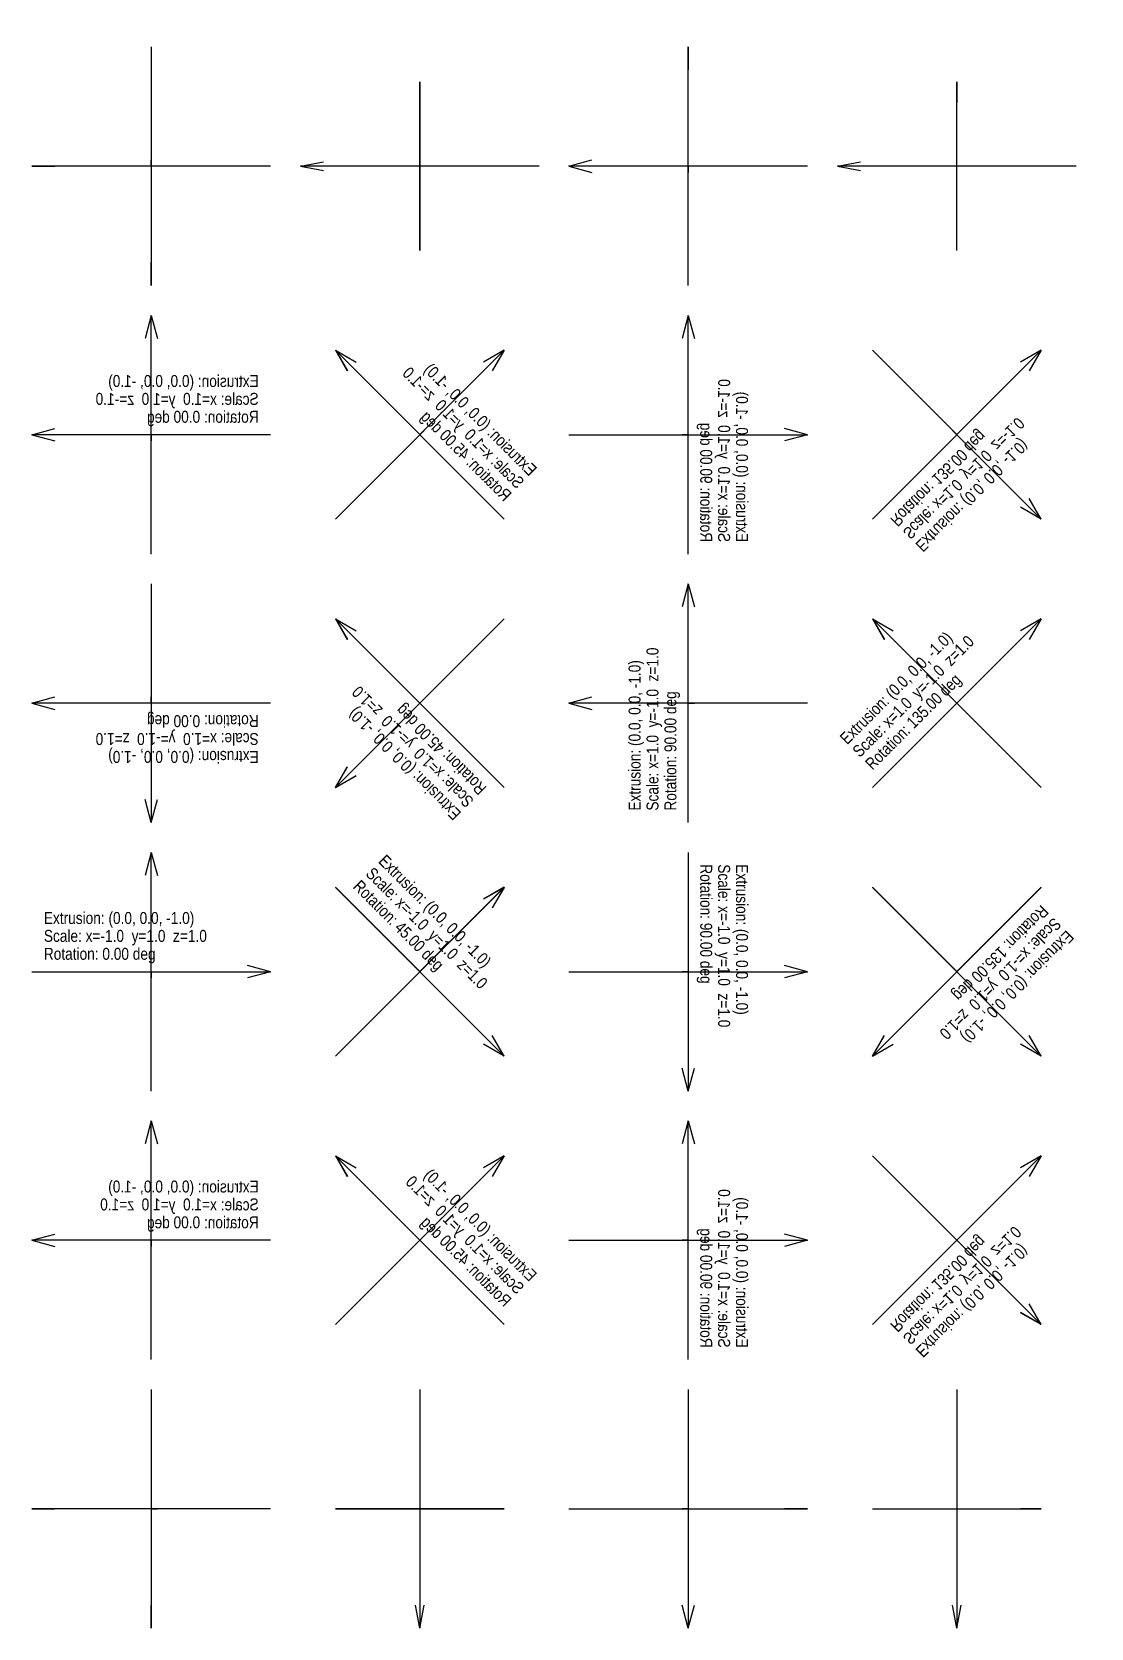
# Model space of a CAD drawing. Header units: metres. Extents: x -2 to 34, y -3 to 106.
# Drawn here: x -2 to 15.75, y 47.5 to 74.25 of the extents above; entities that cross this region are included whole.
import ezdxf

# ---------------------------------------------------------------- set-up
doc = ezdxf.new("R2010")
doc.units = ezdxf.units.M
for name, color, linetype in [('ARROWS', 7, 'Continuous'), ('CONFIG', 7, 'Continuous'), ('EXPLODE', 7, 'Continuous')]:
    doc.layers.add(name, color=color, linetype=linetype)
doc.styles.add('CONFIG', font='OpenSansCondensed-Light.ttf')

# ---------------------------------------------------------------- blocks, each defined once
blk = doc.blocks.new('BASE')
at = {"layer": 'ARROWS', "color": 3}
for p, q in [((0, 2), (-0.104, 1.614)), ((0, -2), (0, 2)), ((0, 2), (0.104, 1.614))]:
    blk.add_line(p, q, dxfattribs=at)
at = {"layer": 'ARROWS', "color": 1}
for p, q in [((-2, 0), (2, 0)), ((2, 0), (1.614, 0.104)), ((2, 0), (1.614, -0.104))]:
    blk.add_line(p, q, dxfattribs=at)
at = {"layer": 'ARROWS', "color": 5}
for p, q in [((0, 0, 2), (0, 0.104, 1.614)), ((0, 0, -2), (0, 0, 2)), ((0, 0, 2), (0, -0.104, 1.614))]:
    blk.add_line(p, q, dxfattribs=at)
at = {"style": 'CONFIG'}
for tag, p in [('EXTRUSION', (-1.8, 0.8)), ('SCALE', (-1.8, 0.5)), ('ROTATION', (-1.8, 0.2))]:
    blk.add_attdef(tag, p, '', height=0.2, dxfattribs=at)

msp = doc.modelspace()

# ---------------------------------------------------------------- linework, layer by layer
at = {"layer": 'EXPLODE', "color": 6}
for p, q in [((0, 74), (0, 70)), ((9, 70), (9, 74)), ((9, 74), (9, 73.614, -0.104)), ((9, 74), (9, 73.614, 0.104)), ((4.5, 73.414, -1.414), (4.5, 70.586, 1.414)), ((4.5, 70.586, -1.414), (4.5, 73.414, 1.414)), ((4.5, 73.414, 1.414), (4.5, 73.214, 1.068)), ((4.5, 73.414, 1.414), (4.5, 73.068, 1.214)), ((13.5, 70.586, -1.414), (13.5, 73.414, 1.414)), ((13.5, 73.414, 1.414), (13.5, 73.214, 1.068)), ((13.5, 73.414, 1.414), (13.5, 73.068, 1.214)), ((13.5, 70.586, 1.414), (13.5, 73.414, -1.414)), ((13.5, 73.414, -1.414), (13.5, 73.068, -1.214)), ((13.5, 73.414, -1.414), (13.5, 73.214, -1.068)), ((2, 72), (-2, 72)), ((-2, 72), (-1.614, 72, 0.104)), ((-2, 72), (-1.614, 72, -0.104)), ((0, 72, 2), (0, 72.104, 1.614)), ((0, 72, -2), (0, 72, 2)), ((0, 72, 2), (0, 71.896, 1.614)), ((2.5, 72), (2.886, 72.073, 0.073)), ((6.5, 72), (2.5, 72)), ((2.5, 72), (2.886, 71.927, -0.073)), ((7, 72), (7.386, 72.104)), ((11, 72), (7, 72)), ((7, 72), (7.386, 71.896)), ((9, 72, 2), (9, 72.104, 1.614)), ((9, 72, -2), (9, 72, 2)), ((9, 72, 2), (9, 71.896, 1.614)), ((11.5, 72), (11.886, 72.073, -0.073)), ((15.5, 72), (11.5, 72)), ((11.5, 72), (11.886, 71.927, 0.073)), ((4.5, 70.586, 1.414), (4.5, 70.932, 1.214)), ((4.5, 70.586, 1.414), (4.5, 70.786, 1.068)), ((0, 70), (0, 70.386, 0.104)), ((0, 70), (0, 70.386, -0.104)), ((0, 69.5), (-0.104, 69.114)), ((0, 65.5), (0, 69.5)), ((0, 69.5), (0.104, 69.114)), ((9, 69.5), (8.896, 69.114)), ((9, 65.5), (9, 69.5)), ((9, 69.5), (9.104, 69.114)), ((5.914, 66.086), (3.086, 68.914)), ((3.086, 68.914), (3.432, 68.714)), ((3.086, 68.914), (3.286, 68.568)), ((3.086, 66.086), (5.914, 68.914)), ((5.914, 68.914), (5.568, 68.714)), ((5.914, 68.914), (5.714, 68.568)), ((12.086, 66.086), (14.914, 68.914)), ((12.086, 68.914), (14.914, 66.086)), ((14.914, 68.914), (14.568, 68.714)), ((14.914, 68.914), (14.714, 68.568)), ((-2, 67.5), (-1.614, 67.604)), ((2, 67.5), (-2, 67.5)), ((-2, 67.5), (-1.614, 67.396)), ((0, 67.5, 2), (0, 67.604, 1.614)), ((0, 67.5, -2), (0, 67.5, 2)), ((0, 67.5, 2), (0, 67.396, 1.614)), ((4.5, 67.5, 2), (4.427, 67.427, 1.614)), ((4.5, 67.5, 2), (4.573, 67.573, 1.614)), ((4.5, 67.5, -2), (4.5, 67.5, 2)), ((7, 67.5), (11, 67.5)), ((9, 67.5, 2), (8.896, 67.5, 1.614)), ((9, 67.5, -2), (9, 67.5, 2)), ((9, 67.5, 2), (9.104, 67.5, 1.614)), ((11, 67.5), (10.614, 67.604)), ((11, 67.5), (10.614, 67.396)), ((13.5, 67.5, 2), (13.427, 67.573, 1.614)), ((13.5, 67.5, -2), (13.5, 67.5, 2)), ((13.5, 67.5, 2), (13.573, 67.427, 1.614)), ((14.914, 66.086), (14.714, 66.432)), ((14.914, 66.086), (14.568, 66.286)), ((0, 65), (0, 61)), ((9, 65), (8.896, 64.614)), ((9, 61), (9, 65)), ((9, 65), (9.104, 64.614)), ((5.914, 61.586), (3.086, 64.414)), ((3.086, 64.414), (3.286, 64.068)), ((3.086, 64.414), (3.432, 64.214)), ((5.914, 64.414), (3.086, 61.586)), ((12.086, 61.586), (14.914, 64.414)), ((14.914, 61.586), (12.086, 64.414)), ((12.086, 64.414), (12.286, 64.068)), ((12.086, 64.414), (12.432, 64.214)), ((14.914, 64.414), (14.568, 64.214)), ((14.914, 64.414), (14.714, 64.068)), ((-2, 63), (-1.614, 63.104)), ((2, 63), (-2, 63)), ((-2, 63), (-1.614, 62.896)), ((0, 63, -2), (0, 63.104, -1.614)), ((0, 63, 2), (0, 63, -2)), ((0, 63, -2), (0, 62.896, -1.614)), ((4.5, 63, -2), (4.427, 62.927, -1.614)), ((4.5, 63, -2), (4.573, 63.073, -1.614)), ((4.5, 63, 2), (4.5, 63, -2)), ((7, 63), (7.386, 63.104)), ((11, 63), (7, 63)), ((7, 63), (7.386, 62.896)), ((9, 63, -2), (8.896, 63, -1.614)), ((9, 63, 2), (9, 63, -2)), ((9, 63, -2), (9.104, 63, -1.614)), ((13.5, 63, -2), (13.427, 63.073, -1.614)), ((13.5, 63, 2), (13.5, 63, -2)), ((13.5, 63, -2), (13.573, 62.927, -1.614)), ((3.086, 61.586), (3.286, 61.932)), ((3.086, 61.586), (3.432, 61.786)), ((0, 61), (-0.104, 61.386)), ((0, 61), (0.104, 61.386)), ((0, 60.5), (-0.104, 60.114)), ((0, 56.5), (0, 60.5)), ((0, 60.5), (0.104, 60.114)), ((9, 60.5), (9, 56.5)), ((3.086, 59.914), (5.914, 57.086)), ((3.086, 57.086), (5.914, 59.914)), ((5.914, 59.914), (5.568, 59.714)), ((5.914, 59.914), (5.714, 59.568)), ((14.914, 59.914), (12.086, 57.086)), ((12.086, 59.914), (14.914, 57.086)), ((0, 58.5, -2), (0, 58.604, -1.614)), ((2, 58.5), (1.614, 58.604)), ((11, 58.5), (10.614, 58.604)), ((-2, 58.5), (2, 58.5)), ((0, 58.5, 2), (0, 58.5, -2)), ((0, 58.5, -2), (0, 58.396, -1.614)), ((2, 58.5), (1.614, 58.396)), ((4.5, 58.5, -2), (4.427, 58.427, -1.614)), ((4.5, 58.5, -2), (4.573, 58.573, -1.614)), ((4.5, 58.5, 2), (4.5, 58.5, -2)), ((7, 58.5), (11, 58.5)), ((9, 58.5, -2), (8.896, 58.5, -1.614)), ((9, 58.5, 2), (9, 58.5, -2)), ((9, 58.5, -2), (9.104, 58.5, -1.614)), ((11, 58.5), (10.614, 58.396)), ((13.5, 58.5, -2), (13.427, 58.573, -1.614)), ((13.5, 58.5, 2), (13.5, 58.5, -2)), ((13.5, 58.5, -2), (13.573, 58.427, -1.614)), ((5.914, 57.086), (5.568, 57.286)), ((5.914, 57.086), (5.714, 57.432)), ((12.086, 57.086), (12.286, 57.432)), ((12.086, 57.086), (12.432, 57.286)), ((14.914, 57.086), (14.568, 57.286)), ((14.914, 57.086), (14.714, 57.432)), ((9, 56.5), (8.896, 56.886)), ((9, 56.5), (9.104, 56.886)), ((0, 56), (-0.104, 55.614)), ((0, 52), (0, 56)), ((0, 56), (0.104, 55.614)), ((9, 56), (8.896, 55.614)), ((9, 52), (9, 56)), ((9, 56), (9.104, 55.614)), ((5.914, 52.586), (3.086, 55.414)), ((3.086, 55.414), (3.432, 55.214)), ((3.086, 55.414), (3.286, 55.068)), ((3.086, 52.586), (5.914, 55.414)), ((5.914, 55.414), (5.568, 55.214)), ((5.914, 55.414), (5.714, 55.068)), ((12.086, 52.586), (14.914, 55.414)), ((12.086, 55.414), (14.914, 52.586)), ((14.914, 55.414), (14.568, 55.214)), ((14.914, 55.414), (14.714, 55.068)), ((-2, 54), (-1.614, 54.104)), ((0, 54, -2), (0, 54.104, -1.614)), ((4.5, 54, -2), (4.573, 54.073, -1.614)), ((11, 54), (10.614, 54.104)), ((13.5, 54, -2), (13.427, 54.073, -1.614)), ((2, 54), (-2, 54)), ((-2, 54), (-1.614, 53.896)), ((0, 54, 2), (0, 54, -2)), ((0, 54, -2), (0, 53.896, -1.614)), ((4.5, 54, -2), (4.427, 53.927, -1.614)), ((4.5, 54, 2), (4.5, 54, -2)), ((7, 54), (11, 54)), ((9, 54, -2), (8.896, 54, -1.614)), ((9, 54, 2), (9, 54, -2)), ((9, 54, -2), (9.104, 54, -1.614)), ((11, 54), (10.614, 53.896)), ((13.5, 54, 2), (13.5, 54, -2)), ((13.5, 54, -2), (13.573, 53.927, -1.614)), ((14.914, 52.586), (14.568, 52.786)), ((14.914, 52.586), (14.714, 52.932)), ((0, 51.5), (0, 47.5)), ((4.5, 51.5), (4.5, 47.5)), ((9, 51.5), (9, 47.5)), ((13.5, 51.5), (13.5, 47.5)), ((2, 49.5), (-2, 49.5)), ((-2, 49.5), (-1.614, 49.5, 0.104)), ((-2, 49.5), (-1.614, 49.5, -0.104)), ((0, 49.5, 2), (-0.104, 49.5, 1.614)), ((0, 49.5, -2), (0, 49.5, 2)), ((0, 49.5, 2), (0.104, 49.5, 1.614)), ((5.914, 49.5, -1.414), (3.086, 49.5, 1.414)), ((3.086, 49.5, 1.414), (3.432, 49.5, 1.214)), ((3.086, 49.5, 1.414), (3.286, 49.5, 1.068)), ((3.086, 49.5, -1.414), (5.914, 49.5, 1.414)), ((5.914, 49.5, 1.414), (5.568, 49.5, 1.214)), ((5.914, 49.5, 1.414), (5.714, 49.5, 1.068)), ((7, 49.5), (11, 49.5)), ((9, 49.5, 2), (8.896, 49.5, 1.614)), ((9, 49.5, -2), (9, 49.5, 2)), ((9, 49.5, 2), (9.104, 49.5, 1.614)), ((11, 49.5), (10.614, 49.5, -0.104)), ((11, 49.5), (10.614, 49.5, 0.104)), ((12.086, 49.5, -1.414), (14.914, 49.5, 1.414)), ((12.086, 49.5, 1.414), (14.914, 49.5, -1.414)), ((14.914, 49.5, 1.414), (14.568, 49.5, 1.214)), ((14.914, 49.5, -1.414), (14.568, 49.5, -1.214)), ((14.914, 49.5, 1.414), (14.714, 49.5, 1.068)), ((14.914, 49.5, -1.414), (14.714, 49.5, -1.068)), ((0, 47.5), (0, 47.886, 0.104)), ((0, 47.5), (0, 47.886, -0.104)), ((4.5, 47.5), (4.427, 47.886, -0.073)), ((4.5, 47.5), (4.573, 47.886, 0.073)), ((9, 47.5), (8.896, 47.886)), ((9, 47.5), (9.104, 47.886)), ((13.5, 47.5), (13.427, 47.886, 0.073)), ((13.5, 47.5), (13.573, 47.886, -0.073))]:
    msp.add_line(p, q, dxfattribs=at)

# ---------------------------------------------------------------- block references
at = {"layer": 'CONFIG', "extrusion": (-1, 0, 0)}
ref = msp.add_blockref('BASE', (-76.5, 0, -4.5), dxfattribs=dict(at, xscale=-1, rotation=45))
ref.add_attrib('ROTATION', 'Rotation: 45.00 deg', (75.369, 1.414, 4.5), dxfattribs={"layer": '0', "extrusion": (1, 0, 0), "height": 0.2, "rotation": -45, "style": 'CONFIG'})
ref.add_attrib('SCALE', 'Scale: x=-1.0  y=1.0  z=1.0', (75.581, 1.626, 4.5), dxfattribs={"layer": '0', "extrusion": (1, 0, 0), "height": 0.2, "rotation": -45, "style": 'CONFIG'})
ref.add_attrib('EXTRUSION', 'Extrusion: (-1.0, 0.0, 0.0)', (75.793, 1.838, 4.5), dxfattribs={"layer": '0', "extrusion": (1, 0, 0), "height": 0.2, "rotation": -45, "style": 'CONFIG'})
ref = msp.add_blockref('BASE', (-76.5, 0, -13.5), dxfattribs=dict(at, xscale=-1, rotation=135))
ref.add_attrib('ROTATION', 'Rotation: 135.00 deg', (77.914, 1.131, 13.5), dxfattribs={"layer": '0', "extrusion": (1, 0, 0), "height": 0.2, "rotation": -135, "style": 'CONFIG'})
ref.add_attrib('SCALE', 'Scale: x=-1.0  y=1.0  z=1.0', (78.126, 0.919, 13.5), dxfattribs={"layer": '0', "extrusion": (1, 0, 0), "height": 0.2, "rotation": -135, "style": 'CONFIG'})
ref.add_attrib('EXTRUSION', 'Extrusion: (-1.0, 0.0, 0.0)', (78.338, 0.707, 13.5), dxfattribs={"layer": '0', "extrusion": (1, 0, 0), "height": 0.2, "rotation": -135, "style": 'CONFIG'})
ref = msp.add_blockref('BASE', (-72, 0, -4.5), dxfattribs=dict(at, rotation=45))
ref.add_attrib('ROTATION', 'Rotation: 45.00 deg', (-73.414, -1.131, -4.5), dxfattribs={"layer": '0', "extrusion": (-1, 0, 0), "height": 0.2, "rotation": 45, "style": 'CONFIG'})
ref.add_attrib('SCALE', 'Scale: x=1.0  y=1.0  z=1.0', (-73.626, -0.919, -4.5), dxfattribs={"layer": '0', "extrusion": (-1, 0, 0), "height": 0.2, "rotation": 45, "style": 'CONFIG'})
ref.add_attrib('EXTRUSION', 'Extrusion: (-1.0, 0.0, 0.0)', (-73.838, -0.707, -4.5), dxfattribs={"layer": '0', "extrusion": (-1, 0, 0), "height": 0.2, "rotation": 45, "style": 'CONFIG'})
ref = msp.add_blockref('BASE', (-72, 0, -13.5), dxfattribs=dict(at, rotation=135))
ref.add_attrib('ROTATION', 'Rotation: 135.00 deg', (-70.869, -1.414, -13.5), dxfattribs={"layer": '0', "extrusion": (-1, 0, 0), "height": 0.2, "rotation": 135, "style": 'CONFIG'})
ref.add_attrib('SCALE', 'Scale: x=1.0  y=1.0  z=1.0', (-71.081, -1.626, -13.5), dxfattribs={"layer": '0', "extrusion": (-1, 0, 0), "height": 0.2, "rotation": 135, "style": 'CONFIG'})
ref.add_attrib('EXTRUSION', 'Extrusion: (-1.0, 0.0, 0.0)', (-71.293, -1.838, -13.5), dxfattribs={"layer": '0', "extrusion": (-1, 0, 0), "height": 0.2, "rotation": 135, "style": 'CONFIG'})
ref = msp.add_blockref('BASE', (-72, 0), dxfattribs=at)
ref.add_attrib('ROTATION', 'Rotation: 0.00 deg', (-73.8, 0.2), dxfattribs={"layer": '0', "extrusion": (-1, 0, 0), "height": 0.2, "style": 'CONFIG'})
ref.add_attrib('SCALE', 'Scale: x=1.0  y=1.0  z=1.0', (-73.8, 0.5), dxfattribs={"layer": '0', "extrusion": (-1, 0, 0), "height": 0.2, "style": 'CONFIG'})
ref.add_attrib('EXTRUSION', 'Extrusion: (-1.0, 0.0, 0.0)', (-73.8, 0.8), dxfattribs={"layer": '0', "extrusion": (-1, 0, 0), "height": 0.2, "style": 'CONFIG'})
ref = msp.add_blockref('BASE', (-72, 0, -9), dxfattribs=dict(at, rotation=90))
ref.add_attrib('ROTATION', 'Rotation: 90.00 deg', (-72.2, -1.8, -9), dxfattribs={"layer": '0', "extrusion": (-1, 0, 0), "height": 0.2, "rotation": 90, "style": 'CONFIG'})
ref.add_attrib('SCALE', 'Scale: x=1.0  y=1.0  z=1.0', (-72.5, -1.8, -9), dxfattribs={"layer": '0', "extrusion": (-1, 0, 0), "height": 0.2, "rotation": 90, "style": 'CONFIG'})
ref.add_attrib('EXTRUSION', 'Extrusion: (-1.0, 0.0, 0.0)', (-72.8, -1.8, -9), dxfattribs={"layer": '0', "extrusion": (-1, 0, 0), "height": 0.2, "rotation": 90, "style": 'CONFIG'})
at = {"layer": 'CONFIG', "extrusion": (0, 0, -1)}
ref = msp.add_blockref('BASE', (-4.5, 67.5), dxfattribs=dict(at, zscale=-1, rotation=45))
ref.add_attrib('ROTATION', 'Rotation: 45.00 deg', (-5.914, 66.369), dxfattribs={"layer": '0', "extrusion": (0, 0, -1), "height": 0.2, "rotation": 45, "style": 'CONFIG'})
ref.add_attrib('SCALE', 'Scale: x=1.0  y=1.0  z=-1.0', (-6.126, 66.581), dxfattribs={"layer": '0', "extrusion": (0, 0, -1), "height": 0.2, "rotation": 45, "style": 'CONFIG'})
ref.add_attrib('EXTRUSION', 'Extrusion: (0.0, 0.0, -1.0)', (-6.338, 66.793), dxfattribs={"layer": '0', "extrusion": (0, 0, -1), "height": 0.2, "rotation": 45, "style": 'CONFIG'})
ref = msp.add_blockref('BASE', (-13.5, 67.5), dxfattribs=dict(at, zscale=-1, rotation=135))
ref.add_attrib('ROTATION', 'Rotation: 135.00 deg', (-12.369, 66.086), dxfattribs={"layer": '0', "extrusion": (0, 0, -1), "height": 0.2, "rotation": 135, "style": 'CONFIG'})
ref.add_attrib('SCALE', 'Scale: x=1.0  y=1.0  z=-1.0', (-12.581, 65.874), dxfattribs={"layer": '0', "extrusion": (0, 0, -1), "height": 0.2, "rotation": 135, "style": 'CONFIG'})
ref.add_attrib('EXTRUSION', 'Extrusion: (0.0, 0.0, -1.0)', (-12.793, 65.662), dxfattribs={"layer": '0', "extrusion": (0, 0, -1), "height": 0.2, "rotation": 135, "style": 'CONFIG'})
ref = msp.add_blockref('BASE', (0, 67.5), dxfattribs=dict(at, zscale=-1))
ref.add_attrib('ROTATION', 'Rotation: 0.00 deg', (-1.8, 67.7), dxfattribs={"layer": '0', "extrusion": (0, 0, -1), "height": 0.2, "style": 'CONFIG'})
ref.add_attrib('SCALE', 'Scale: x=1.0  y=1.0  z=-1.0', (-1.8, 68), dxfattribs={"layer": '0', "extrusion": (0, 0, -1), "height": 0.2, "style": 'CONFIG'})
ref.add_attrib('EXTRUSION', 'Extrusion: (0.0, 0.0, -1.0)', (-1.8, 68.3), dxfattribs={"layer": '0', "extrusion": (0, 0, -1), "height": 0.2, "style": 'CONFIG'})
ref = msp.add_blockref('BASE', (-9, 67.5), dxfattribs=dict(at, zscale=-1, rotation=90))
ref.add_attrib('ROTATION', 'Rotation: 90.00 deg', (-9.2, 65.7), dxfattribs={"layer": '0', "extrusion": (0, 0, -1), "height": 0.2, "rotation": 90, "style": 'CONFIG'})
ref.add_attrib('SCALE', 'Scale: x=1.0  y=1.0  z=-1.0', (-9.5, 65.7), dxfattribs={"layer": '0', "extrusion": (0, 0, -1), "height": 0.2, "rotation": 90, "style": 'CONFIG'})
ref.add_attrib('EXTRUSION', 'Extrusion: (0.0, 0.0, -1.0)', (-9.8, 65.7), dxfattribs={"layer": '0', "extrusion": (0, 0, -1), "height": 0.2, "rotation": 90, "style": 'CONFIG'})
ref = msp.add_blockref('BASE', (-4.5, 63), dxfattribs=dict(at, yscale=-1, rotation=45))
ref.add_attrib('ROTATION', 'Rotation: 45.00 deg', (5.631, 61.586), dxfattribs={"layer": '0', "height": 0.2, "rotation": 135, "style": 'CONFIG'})
ref.add_attrib('SCALE', 'Scale: x=1.0  y=-1.0  z=1.0', (5.419, 61.374), dxfattribs={"layer": '0', "height": 0.2, "rotation": 135, "style": 'CONFIG'})
ref.add_attrib('EXTRUSION', 'Extrusion: (0.0, 0.0, -1.0)', (5.207, 61.162), dxfattribs={"layer": '0', "height": 0.2, "rotation": 135, "style": 'CONFIG'})
ref = msp.add_blockref('BASE', (-13.5, 63), dxfattribs=dict(at, yscale=-1, rotation=135))
ref.add_attrib('ROTATION', 'Rotation: 135.00 deg', (12.086, 61.869), dxfattribs={"layer": '0', "height": 0.2, "rotation": 45, "style": 'CONFIG'})
ref.add_attrib('SCALE', 'Scale: x=1.0  y=-1.0  z=1.0', (11.874, 62.081), dxfattribs={"layer": '0', "height": 0.2, "rotation": 45, "style": 'CONFIG'})
ref.add_attrib('EXTRUSION', 'Extrusion: (0.0, 0.0, -1.0)', (11.662, 62.293), dxfattribs={"layer": '0', "height": 0.2, "rotation": 45, "style": 'CONFIG'})
ref = msp.add_blockref('BASE', (0, 63), dxfattribs=dict(at, yscale=-1))
ref.add_attrib('ROTATION', 'Rotation: 0.00 deg', (1.8, 62.8), dxfattribs={"layer": '0', "height": 0.2, "rotation": 180, "style": 'CONFIG'})
ref.add_attrib('SCALE', 'Scale: x=1.0  y=-1.0  z=1.0', (1.8, 62.5), dxfattribs={"layer": '0', "height": 0.2, "rotation": 180, "style": 'CONFIG'})
ref.add_attrib('EXTRUSION', 'Extrusion: (0.0, 0.0, -1.0)', (1.8, 62.2), dxfattribs={"layer": '0', "height": 0.2, "rotation": 180, "style": 'CONFIG'})
ref = msp.add_blockref('BASE', (-9, 63), dxfattribs=dict(at, yscale=-1, rotation=90))
ref.add_attrib('ROTATION', 'Rotation: 90.00 deg', (8.8, 61.2), dxfattribs={"layer": '0', "height": 0.2, "rotation": 90, "style": 'CONFIG'})
ref.add_attrib('SCALE', 'Scale: x=1.0  y=-1.0  z=1.0', (8.5, 61.2), dxfattribs={"layer": '0', "height": 0.2, "rotation": 90, "style": 'CONFIG'})
ref.add_attrib('EXTRUSION', 'Extrusion: (0.0, 0.0, -1.0)', (8.2, 61.2), dxfattribs={"layer": '0', "height": 0.2, "rotation": 90, "style": 'CONFIG'})
ref = msp.add_blockref('BASE', (-4.5, 58.5), dxfattribs=dict(at, xscale=-1, rotation=45))
ref.add_attrib('ROTATION', 'Rotation: 45.00 deg', (3.369, 59.914), dxfattribs={"layer": '0', "height": 0.2, "rotation": -45, "style": 'CONFIG'})
ref.add_attrib('SCALE', 'Scale: x=-1.0  y=1.0  z=1.0', (3.581, 60.126), dxfattribs={"layer": '0', "height": 0.2, "rotation": -45, "style": 'CONFIG'})
ref.add_attrib('EXTRUSION', 'Extrusion: (0.0, 0.0, -1.0)', (3.793, 60.338), dxfattribs={"layer": '0', "height": 0.2, "rotation": -45, "style": 'CONFIG'})
ref = msp.add_blockref('BASE', (-13.5, 58.5), dxfattribs=dict(at, xscale=-1, rotation=135))
ref.add_attrib('ROTATION', 'Rotation: 135.00 deg', (14.914, 59.631), dxfattribs={"layer": '0', "height": 0.2, "rotation": -135, "style": 'CONFIG'})
ref.add_attrib('SCALE', 'Scale: x=-1.0  y=1.0  z=1.0', (15.126, 59.419), dxfattribs={"layer": '0', "height": 0.2, "rotation": -135, "style": 'CONFIG'})
ref.add_attrib('EXTRUSION', 'Extrusion: (0.0, 0.0, -1.0)', (15.338, 59.207), dxfattribs={"layer": '0', "height": 0.2, "rotation": -135, "style": 'CONFIG'})
ref = msp.add_blockref('BASE', (0, 58.5), dxfattribs=dict(at, xscale=-1))
ref.add_attrib('ROTATION', 'Rotation: 0.00 deg', (-1.8, 58.7), dxfattribs={"layer": '0', "height": 0.2, "style": 'CONFIG'})
ref.add_attrib('SCALE', 'Scale: x=-1.0  y=1.0  z=1.0', (-1.8, 59), dxfattribs={"layer": '0', "height": 0.2, "style": 'CONFIG'})
ref.add_attrib('EXTRUSION', 'Extrusion: (0.0, 0.0, -1.0)', (-1.8, 59.3), dxfattribs={"layer": '0', "height": 0.2, "style": 'CONFIG'})
ref = msp.add_blockref('BASE', (-9, 58.5), dxfattribs=dict(at, xscale=-1, rotation=90))
ref.add_attrib('ROTATION', 'Rotation: 90.00 deg', (9.2, 60.3), dxfattribs={"layer": '0', "height": 0.2, "rotation": -90, "style": 'CONFIG'})
ref.add_attrib('SCALE', 'Scale: x=-1.0  y=1.0  z=1.0', (9.5, 60.3), dxfattribs={"layer": '0', "height": 0.2, "rotation": -90, "style": 'CONFIG'})
ref.add_attrib('EXTRUSION', 'Extrusion: (0.0, 0.0, -1.0)', (9.8, 60.3), dxfattribs={"layer": '0', "height": 0.2, "rotation": -90, "style": 'CONFIG'})
ref = msp.add_blockref('BASE', (-4.5, 54), dxfattribs=dict(at, rotation=45))
ref.add_attrib('ROTATION', 'Rotation: 45.00 deg', (-5.914, 52.869), dxfattribs={"layer": '0', "extrusion": (0, 0, -1), "height": 0.2, "rotation": 45, "style": 'CONFIG'})
ref.add_attrib('SCALE', 'Scale: x=1.0  y=1.0  z=1.0', (-6.126, 53.081), dxfattribs={"layer": '0', "extrusion": (0, 0, -1), "height": 0.2, "rotation": 45, "style": 'CONFIG'})
ref.add_attrib('EXTRUSION', 'Extrusion: (0.0, 0.0, -1.0)', (-6.338, 53.293), dxfattribs={"layer": '0', "extrusion": (0, 0, -1), "height": 0.2, "rotation": 45, "style": 'CONFIG'})
ref = msp.add_blockref('BASE', (-13.5, 54), dxfattribs=dict(at, rotation=135))
ref.add_attrib('ROTATION', 'Rotation: 135.00 deg', (-12.369, 52.586), dxfattribs={"layer": '0', "extrusion": (0, 0, -1), "height": 0.2, "rotation": 135, "style": 'CONFIG'})
ref.add_attrib('SCALE', 'Scale: x=1.0  y=1.0  z=1.0', (-12.581, 52.374), dxfattribs={"layer": '0', "extrusion": (0, 0, -1), "height": 0.2, "rotation": 135, "style": 'CONFIG'})
ref.add_attrib('EXTRUSION', 'Extrusion: (0.0, 0.0, -1.0)', (-12.793, 52.162), dxfattribs={"layer": '0', "extrusion": (0, 0, -1), "height": 0.2, "rotation": 135, "style": 'CONFIG'})
ref = msp.add_blockref('BASE', (0, 54), dxfattribs=at)
ref.add_attrib('ROTATION', 'Rotation: 0.00 deg', (-1.8, 54.2), dxfattribs={"layer": '0', "extrusion": (0, 0, -1), "height": 0.2, "style": 'CONFIG'})
ref.add_attrib('SCALE', 'Scale: x=1.0  y=1.0  z=1.0', (-1.8, 54.5), dxfattribs={"layer": '0', "extrusion": (0, 0, -1), "height": 0.2, "style": 'CONFIG'})
ref.add_attrib('EXTRUSION', 'Extrusion: (0.0, 0.0, -1.0)', (-1.8, 54.8), dxfattribs={"layer": '0', "extrusion": (0, 0, -1), "height": 0.2, "style": 'CONFIG'})
ref = msp.add_blockref('BASE', (-9, 54), dxfattribs=dict(at, rotation=90))
ref.add_attrib('ROTATION', 'Rotation: 90.00 deg', (-9.2, 52.2), dxfattribs={"layer": '0', "extrusion": (0, 0, -1), "height": 0.2, "rotation": 90, "style": 'CONFIG'})
ref.add_attrib('SCALE', 'Scale: x=1.0  y=1.0  z=1.0', (-9.5, 52.2), dxfattribs={"layer": '0', "extrusion": (0, 0, -1), "height": 0.2, "rotation": 90, "style": 'CONFIG'})
ref.add_attrib('EXTRUSION', 'Extrusion: (0.0, 0.0, -1.0)', (-9.8, 52.2), dxfattribs={"layer": '0', "extrusion": (0, 0, -1), "height": 0.2, "rotation": 90, "style": 'CONFIG'})
at = {"layer": 'CONFIG', "extrusion": (0, 1, 0)}
ref = msp.add_blockref('BASE', (0, 0, 49.5), dxfattribs=dict(at, zscale=-1))
ref.add_attrib('ROTATION', 'Rotation: 0.00 deg', (-1.8, 0.2, 49.5), dxfattribs={"layer": '0', "extrusion": (0, 1, 0), "height": 0.2, "style": 'CONFIG'})
ref.add_attrib('SCALE', 'Scale: x=1.0  y=1.0  z=-1.0', (-1.8, 0.5, 49.5), dxfattribs={"layer": '0', "extrusion": (0, 1, 0), "height": 0.2, "style": 'CONFIG'})
ref.add_attrib('EXTRUSION', 'Extrusion: (0.0, 1.0, 0.0)', (-1.8, 0.8, 49.5), dxfattribs={"layer": '0', "extrusion": (0, 1, 0), "height": 0.2, "style": 'CONFIG'})
ref = msp.add_blockref('BASE', (-4.5, 0, 49.5), dxfattribs=dict(at, zscale=-1, rotation=45))
ref.add_attrib('ROTATION', 'Rotation: 45.00 deg', (-5.914, -1.131, 49.5), dxfattribs={"layer": '0', "extrusion": (0, 1, 0), "height": 0.2, "rotation": 45, "style": 'CONFIG'})
ref.add_attrib('SCALE', 'Scale: x=1.0  y=1.0  z=-1.0', (-6.126, -0.919, 49.5), dxfattribs={"layer": '0', "extrusion": (0, 1, 0), "height": 0.2, "rotation": 45, "style": 'CONFIG'})
ref.add_attrib('EXTRUSION', 'Extrusion: (0.0, 1.0, 0.0)', (-6.338, -0.707, 49.5), dxfattribs={"layer": '0', "extrusion": (0, 1, 0), "height": 0.2, "rotation": 45, "style": 'CONFIG'})
ref = msp.add_blockref('BASE', (-9, 0, 49.5), dxfattribs=dict(at, zscale=-1, rotation=90))
ref.add_attrib('ROTATION', 'Rotation: 90.00 deg', (-9.2, -1.8, 49.5), dxfattribs={"layer": '0', "extrusion": (0, 1, 0), "height": 0.2, "rotation": 90, "style": 'CONFIG'})
ref.add_attrib('SCALE', 'Scale: x=1.0  y=1.0  z=-1.0', (-9.5, -1.8, 49.5), dxfattribs={"layer": '0', "extrusion": (0, 1, 0), "height": 0.2, "rotation": 90, "style": 'CONFIG'})
ref.add_attrib('EXTRUSION', 'Extrusion: (0.0, 1.0, 0.0)', (-9.8, -1.8, 49.5), dxfattribs={"layer": '0', "extrusion": (0, 1, 0), "height": 0.2, "rotation": 90, "style": 'CONFIG'})
ref = msp.add_blockref('BASE', (-13.5, 0, 49.5), dxfattribs=dict(at, zscale=-1, rotation=135))
ref.add_attrib('ROTATION', 'Rotation: 135.00 deg', (-12.369, -1.414, 49.5), dxfattribs={"layer": '0', "extrusion": (0, 1, 0), "height": 0.2, "rotation": 135, "style": 'CONFIG'})
ref.add_attrib('SCALE', 'Scale: x=1.0  y=1.0  z=-1.0', (-12.581, -1.626, 49.5), dxfattribs={"layer": '0', "extrusion": (0, 1, 0), "height": 0.2, "rotation": 135, "style": 'CONFIG'})
ref.add_attrib('EXTRUSION', 'Extrusion: (0.0, 1.0, 0.0)', (-12.793, -1.838, 49.5), dxfattribs={"layer": '0', "extrusion": (0, 1, 0), "height": 0.2, "rotation": 135, "style": 'CONFIG'})

doc.saveas('drawing.dxf')
